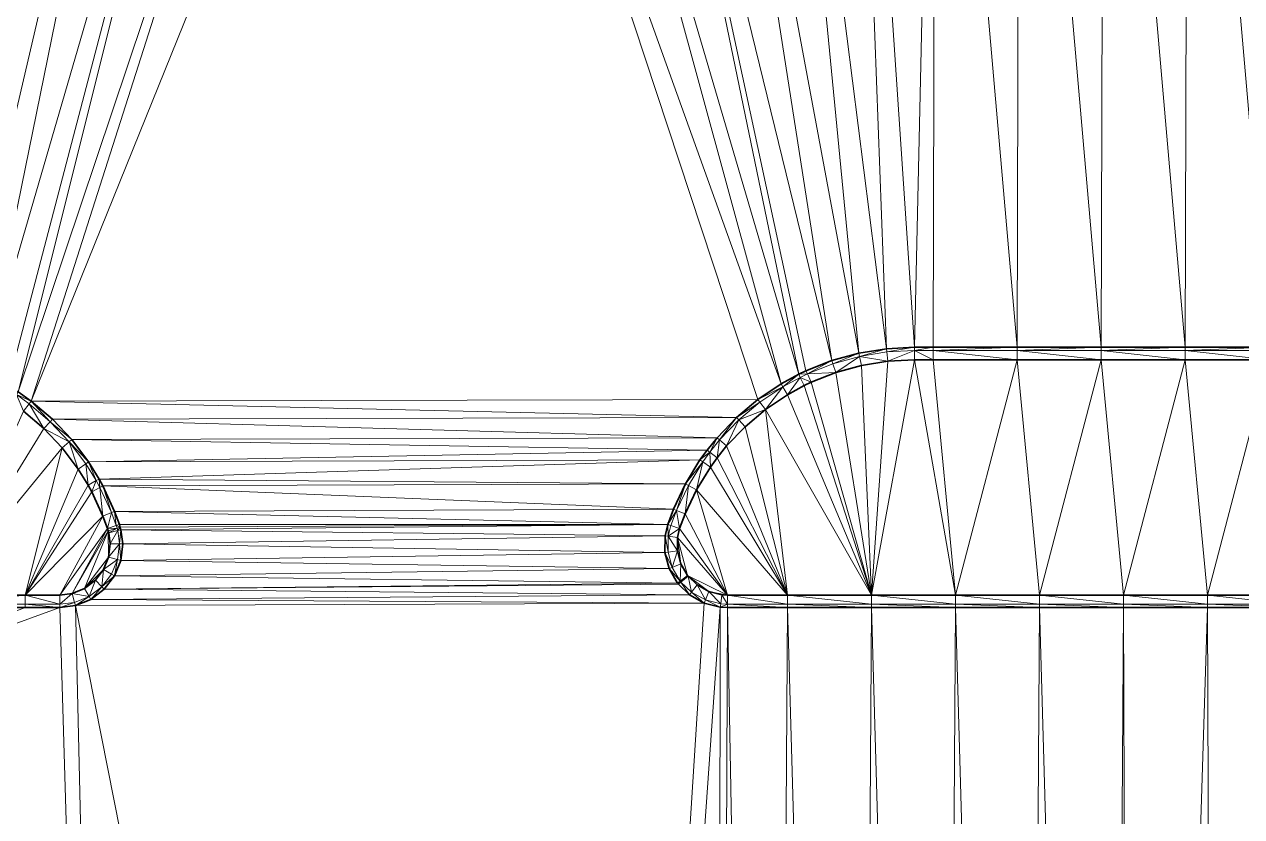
# Model space of a CAD drawing. Header units: metres. Extents: x 246428 to 246884, y 7418966 to 7419490.
# Drawn here: x 246688.74 to 246703.22, y 7419414.17 to 7419423.6 of the extents above; entities that cross this region are included whole.
import ezdxf

# ---------------------------------------------------------------- set-up
doc = ezdxf.new("R2010")
doc.units = ezdxf.units.M
doc.linetypes.add('blank name', pattern=[0])
doc.layers.add('_12D_UNMAPPED', color=7, linetype='Continuous')
for name, color, linetype, lineweight, true_color in [('KERB_BACK', 7, 'Continuous', 35, 0x5fd2ff), ('KERB_LINE', 7, 'Continuous', 18, 0xb9b9b9), ('KERB_LIP', 7, 'Continuous', 35, 0x5fd2ff), ('KERB_TOP', 7, 'Continuous', 18, 0xb9b9b9)]:
    doc.layers.add(name, color=color, linetype=linetype, lineweight=lineweight, true_color=true_color)

msp = doc.modelspace()

# ---------------------------------------------------------------- linework, layer by layer
at = {"layer": '_12D_UNMAPPED', "color": 3, "linetype": 'blank name', "lineweight": 0}
for points in [[(246687.941, 7419419.586, 34.405), (246687.62, 7419419.677, 34.398), (246689.581, 7419430.905, 34.321)], [(246689.581, 7419430.905, 34.321), (246687.62, 7419419.677, 34.398), (246688.581, 7419430.905, 34.303)], [(246688.249, 7419419.46, 34.411), (246687.941, 7419419.586, 34.405), (246690.581, 7419430.905, 34.339)], [(246690.581, 7419430.905, 34.339), (246687.941, 7419419.586, 34.405), (246689.581, 7419430.905, 34.321)], [(246691.581, 7419430.905, 34.358), (246688.249, 7419419.46, 34.411), (246690.581, 7419430.905, 34.339)], [(246688.543, 7419419.303, 34.418), (246688.249, 7419419.46, 34.411), (246691.581, 7419430.905, 34.358)], [(246688.663, 7419419.225, 34.421), (246688.543, 7419419.303, 34.418), (246691.581, 7419430.905, 34.358)], [(246688.817, 7419419.114, 34.425), (246688.663, 7419419.225, 34.421), (246692.581, 7419430.905, 34.376)], [(246692.581, 7419430.905, 34.376), (246688.663, 7419419.225, 34.421), (246691.581, 7419430.905, 34.358)], [(246693.581, 7419430.905, 34.394), (246688.817, 7419419.114, 34.425), (246692.581, 7419430.905, 34.376)], [(246697.465, 7419419.132, 34.584), (246688.817, 7419419.114, 34.425), (246693.581, 7419430.905, 34.394)], [(246697.742, 7419419.318, 34.587), (246697.465, 7419419.132, 34.584), (246693.581, 7419430.905, 34.394)], [(246694.581, 7419430.905, 34.412), (246697.742, 7419419.318, 34.587), (246693.581, 7419430.905, 34.394)], [(246697.951, 7419419.432, 34.589), (246697.742, 7419419.318, 34.587), (246694.581, 7419430.905, 34.412)], [(246695.581, 7419430.905, 34.431), (246697.951, 7419419.432, 34.589), (246694.581, 7419430.905, 34.412)], [(246696.581, 7419430.905, 34.449), (246698.347, 7419419.595, 34.595), (246695.581, 7419430.905, 34.431)], [(246698.037, 7419419.473, 34.59), (246697.951, 7419419.432, 34.589), (246695.581, 7419430.905, 34.431)], [(246698.347, 7419419.595, 34.595), (246698.037, 7419419.473, 34.59), (246695.581, 7419430.905, 34.431)], [(246698.668, 7419419.684, 34.6), (246698.347, 7419419.595, 34.595), (246696.581, 7419430.905, 34.449)], [(246697.581, 7419430.905, 34.467), (246698.668, 7419419.684, 34.6), (246696.581, 7419430.905, 34.449)], [(246697.581, 7419430.905, 34.467), (246698.997, 7419419.737, 34.605), (246698.668, 7419419.684, 34.6)], [(246698.997, 7419419.737, 34.605), (246697.581, 7419430.905, 34.467), (246698.581, 7419430.905, 34.485)], [(246699.581, 7419430.905, 34.504), (246699.329, 7419419.755, 34.611), (246698.581, 7419430.905, 34.485)], [(246699.329, 7419419.755, 34.611), (246698.997, 7419419.737, 34.605), (246698.581, 7419430.905, 34.485)], [(246699.33, 7419419.755, 34.611), (246699.329, 7419419.755, 34.611), (246699.581, 7419430.905, 34.504)], [(246699.552, 7419419.755, 34.615), (246699.33, 7419419.755, 34.611), (246699.581, 7419430.905, 34.504)], [(246700.552, 7419419.755, 34.633), (246699.552, 7419419.755, 34.615), (246699.581, 7419430.905, 34.504)], [(246700.581, 7419430.905, 34.522), (246700.552, 7419419.755, 34.633), (246699.581, 7419430.905, 34.504)], [(246701.552, 7419419.755, 34.651), (246700.552, 7419419.755, 34.633), (246700.581, 7419430.905, 34.522)], [(246701.581, 7419430.905, 34.54), (246701.552, 7419419.755, 34.651), (246700.581, 7419430.905, 34.522)], [(246702.552, 7419419.755, 34.669), (246701.552, 7419419.755, 34.651), (246701.581, 7419430.905, 34.54)], [(246702.581, 7419430.905, 34.558), (246702.552, 7419419.755, 34.669), (246701.581, 7419430.905, 34.54)], [(246703.552, 7419419.755, 34.688), (246702.552, 7419419.755, 34.669), (246702.581, 7419430.905, 34.558)], [(246703.581, 7419430.905, 34.577), (246703.552, 7419419.755, 34.688), (246702.581, 7419430.905, 34.558)], [(246698.359, 7419419.557, 34.745), (246698.347, 7419419.595, 34.595), (246698.668, 7419419.684, 34.6)], [(246698.359, 7419419.557, 34.745), (246698.668, 7419419.684, 34.6), (246698.676, 7419419.645, 34.75)], [(246698.394, 7419419.453, 34.745), (246698.359, 7419419.557, 34.745), (246698.676, 7419419.645, 34.75)], [(246698.394, 7419419.453, 34.745), (246698.676, 7419419.645, 34.75), (246698.7, 7419419.537, 34.75)], [(246698.668, 7419419.684, 34.6), (246698.997, 7419419.737, 34.605), (246698.676, 7419419.645, 34.75)], [(246698.997, 7419419.737, 34.605), (246699.001, 7419419.698, 34.755), (246698.676, 7419419.645, 34.75)], [(246698.676, 7419419.645, 34.75), (246699.001, 7419419.698, 34.755), (246699.013, 7419419.588, 34.755)], [(246698.676, 7419419.645, 34.75), (246699.013, 7419419.588, 34.755), (246698.7, 7419419.537, 34.75)], [(246698.997, 7419419.737, 34.605), (246699.329, 7419419.755, 34.611), (246699.001, 7419419.698, 34.755)], [(246699.329, 7419419.755, 34.611), (246699.329, 7419419.715, 34.761), (246699.001, 7419419.698, 34.755)], [(246699.001, 7419419.698, 34.755), (246699.329, 7419419.715, 34.761), (246699.013, 7419419.588, 34.755)], [(246699.329, 7419419.715, 34.761), (246699.329, 7419419.605, 34.761), (246699.013, 7419419.588, 34.755)], [(246699.329, 7419419.715, 34.761), (246699.329, 7419419.755, 34.611), (246699.33, 7419419.715, 34.761)], [(246699.329, 7419419.755, 34.611), (246699.33, 7419419.755, 34.611), (246699.33, 7419419.715, 34.761)], [(246699.329, 7419419.715, 34.761), (246699.33, 7419419.715, 34.761), (246699.329, 7419419.605, 34.761)], [(246699.329, 7419419.605, 34.761), (246699.33, 7419419.715, 34.761), (246699.33, 7419419.605, 34.761)], [(246699.552, 7419419.755, 34.615), (246699.552, 7419419.715, 34.765), (246699.33, 7419419.715, 34.761)], [(246699.33, 7419419.755, 34.611), (246699.552, 7419419.755, 34.615), (246699.33, 7419419.715, 34.761)], [(246699.33, 7419419.715, 34.761), (246699.552, 7419419.715, 34.765), (246699.552, 7419419.605, 34.765)], [(246699.33, 7419419.715, 34.761), (246699.552, 7419419.605, 34.765), (246699.33, 7419419.605, 34.761)], [(246700.552, 7419419.755, 34.633), (246700.552, 7419419.715, 34.783), (246699.552, 7419419.715, 34.765)], [(246699.552, 7419419.755, 34.615), (246700.552, 7419419.755, 34.633), (246699.552, 7419419.715, 34.765)], [(246699.552, 7419419.715, 34.765), (246700.552, 7419419.605, 34.783), (246699.552, 7419419.605, 34.765)], [(246699.552, 7419419.715, 34.765), (246700.552, 7419419.715, 34.783), (246700.552, 7419419.605, 34.783)], [(246701.552, 7419419.755, 34.651), (246701.552, 7419419.715, 34.801), (246700.552, 7419419.715, 34.783)], [(246700.552, 7419419.755, 34.633), (246701.552, 7419419.755, 34.651), (246700.552, 7419419.715, 34.783)], [(246700.552, 7419419.715, 34.783), (246701.552, 7419419.605, 34.801), (246700.552, 7419419.605, 34.783)], [(246700.552, 7419419.715, 34.783), (246701.552, 7419419.715, 34.801), (246701.552, 7419419.605, 34.801)], [(246702.552, 7419419.755, 34.669), (246702.552, 7419419.715, 34.819), (246701.552, 7419419.715, 34.801)], [(246701.552, 7419419.755, 34.651), (246702.552, 7419419.755, 34.669), (246701.552, 7419419.715, 34.801)], [(246701.552, 7419419.715, 34.801), (246702.552, 7419419.605, 34.819), (246701.552, 7419419.605, 34.801)], [(246701.552, 7419419.715, 34.801), (246702.552, 7419419.715, 34.819), (246702.552, 7419419.605, 34.819)], [(246703.552, 7419419.755, 34.688), (246703.552, 7419419.715, 34.838), (246702.552, 7419419.715, 34.819)], [(246702.552, 7419419.755, 34.669), (246703.552, 7419419.755, 34.688), (246702.552, 7419419.715, 34.819)], [(246702.552, 7419419.715, 34.819), (246703.552, 7419419.605, 34.838), (246702.552, 7419419.605, 34.819)], [(246702.552, 7419419.715, 34.819), (246703.552, 7419419.715, 34.838), (246703.552, 7419419.605, 34.838)], [(246698.037, 7419419.473, 34.59), (246698.347, 7419419.595, 34.595), (246698.054, 7419419.437, 34.74)], [(246698.347, 7419419.595, 34.595), (246698.359, 7419419.557, 34.745), (246698.054, 7419419.437, 34.74)], [(246698.054, 7419419.437, 34.74), (246698.359, 7419419.557, 34.745), (246698.394, 7419419.453, 34.745)], [(246698.394, 7419419.453, 34.745), (246698.7, 7419419.537, 34.75), (246698.818, 7419416.805, 34.782)], [(246698.7, 7419419.537, 34.75), (246699.013, 7419419.588, 34.755), (246698.818, 7419416.805, 34.782)], [(246699.013, 7419419.588, 34.755), (246699.329, 7419419.605, 34.761), (246698.818, 7419416.805, 34.782)], [(246698.818, 7419416.805, 34.782), (246699.329, 7419419.605, 34.761), (246699.818, 7419416.805, 34.8)], [(246699.818, 7419416.805, 34.8), (246699.329, 7419419.605, 34.761), (246699.33, 7419419.605, 34.761)], [(246699.552, 7419419.605, 34.765), (246699.818, 7419416.805, 34.8), (246699.33, 7419419.605, 34.761)], [(246700.552, 7419419.605, 34.783), (246699.818, 7419416.805, 34.8), (246699.552, 7419419.605, 34.765)], [(246700.818, 7419416.805, 34.819), (246699.818, 7419416.805, 34.8), (246700.552, 7419419.605, 34.783)], [(246701.552, 7419419.605, 34.801), (246700.818, 7419416.805, 34.819), (246700.552, 7419419.605, 34.783)], [(246701.818, 7419416.805, 34.837), (246700.818, 7419416.805, 34.819), (246701.552, 7419419.605, 34.801)], [(246702.552, 7419419.605, 34.819), (246701.818, 7419416.805, 34.837), (246701.552, 7419419.605, 34.801)], [(246702.818, 7419416.805, 34.855), (246701.818, 7419416.805, 34.837), (246702.552, 7419419.605, 34.819)], [(246703.552, 7419419.605, 34.838), (246702.818, 7419416.805, 34.855), (246702.552, 7419419.605, 34.819)], [(246703.818, 7419416.805, 34.873), (246702.818, 7419416.805, 34.855), (246703.552, 7419419.605, 34.838)], [(246697.742, 7419419.318, 34.587), (246697.951, 7419419.432, 34.589), (246697.762, 7419419.284, 34.737)], [(246697.951, 7419419.432, 34.589), (246697.969, 7419419.396, 34.739), (246697.762, 7419419.284, 34.737)], [(246697.762, 7419419.284, 34.737), (246697.969, 7419419.396, 34.739), (246697.819, 7419419.189, 34.737)], [(246697.969, 7419419.396, 34.739), (246698.018, 7419419.298, 34.739), (246697.819, 7419419.189, 34.737)], [(246697.951, 7419419.432, 34.589), (246698.037, 7419419.473, 34.59), (246698.054, 7419419.437, 34.74)], [(246697.951, 7419419.432, 34.589), (246698.054, 7419419.437, 34.74), (246697.969, 7419419.396, 34.739)], [(246697.969, 7419419.396, 34.739), (246698.054, 7419419.437, 34.74), (246698.099, 7419419.337, 34.74)], [(246697.969, 7419419.396, 34.739), (246698.099, 7419419.337, 34.74), (246698.018, 7419419.298, 34.739)], [(246698.054, 7419419.437, 34.74), (246698.394, 7419419.453, 34.745), (246698.099, 7419419.337, 34.74)], [(246698.099, 7419419.337, 34.74), (246698.394, 7419419.453, 34.745), (246698.818, 7419416.805, 34.782)], [(246688.663, 7419419.225, 34.421), (246688.817, 7419419.114, 34.425), (246688.64, 7419419.192, 34.571)], [(246697.465, 7419419.132, 34.584), (246697.742, 7419419.318, 34.587), (246697.762, 7419419.284, 34.737)], [(246697.465, 7419419.132, 34.584), (246697.762, 7419419.284, 34.737), (246697.489, 7419419.1, 34.734)], [(246697.489, 7419419.1, 34.734), (246697.762, 7419419.284, 34.737), (246697.556, 7419419.012, 34.734)], [(246697.762, 7419419.284, 34.737), (246697.819, 7419419.189, 34.737), (246697.556, 7419419.012, 34.734)], [(246697.819, 7419419.189, 34.737), (246698.018, 7419419.298, 34.739), (246698.818, 7419416.805, 34.782)], [(246698.018, 7419419.298, 34.739), (246698.099, 7419419.337, 34.74), (246698.818, 7419416.805, 34.782)], [(246688.817, 7419419.114, 34.425), (246688.793, 7419419.082, 34.575), (246688.64, 7419419.192, 34.571)], [(246688.64, 7419419.192, 34.571), (246688.793, 7419419.082, 34.575), (246688.726, 7419418.995, 34.575)], [(246688.793, 7419419.082, 34.575), (246688.967, 7419418.789, 34.581), (246688.726, 7419418.995, 34.575)], [(246688.817, 7419419.114, 34.425), (246689.043, 7419418.868, 34.581), (246688.793, 7419419.082, 34.575)], [(246688.793, 7419419.082, 34.575), (246689.043, 7419418.868, 34.581), (246688.967, 7419418.789, 34.581)], [(246688.817, 7419419.114, 34.425), (246697.465, 7419419.132, 34.584), (246697.21, 7419418.918, 34.582)], [(246689.07, 7419418.897, 34.431), (246688.817, 7419419.114, 34.425), (246697.21, 7419418.918, 34.582)], [(246688.817, 7419419.114, 34.425), (246689.07, 7419418.897, 34.431), (246689.043, 7419418.868, 34.581)], [(246697.21, 7419418.918, 34.582), (246697.465, 7419419.132, 34.584), (246697.489, 7419419.1, 34.734)], [(246697.21, 7419418.918, 34.582), (246697.489, 7419419.1, 34.734), (246697.238, 7419418.889, 34.732)], [(246697.238, 7419418.889, 34.732), (246697.489, 7419419.1, 34.734), (246697.556, 7419419.012, 34.734)], [(246697.556, 7419419.012, 34.734), (246697.819, 7419419.189, 34.737), (246698.818, 7419416.805, 34.782)], [(246688.967, 7419418.789, 34.581), (246687.744, 7419416.805, 34.58), (246688.726, 7419418.995, 34.575)], [(246689.07, 7419418.897, 34.431), (246697.21, 7419418.918, 34.582), (246696.98, 7419418.677, 34.579)], [(246696.98, 7419418.677, 34.579), (246697.21, 7419418.918, 34.582), (246697.01, 7419418.651, 34.729)], [(246697.21, 7419418.918, 34.582), (246697.238, 7419418.889, 34.732), (246697.01, 7419418.651, 34.729)], [(246697.238, 7419418.889, 34.732), (246697.556, 7419419.012, 34.734), (246697.313, 7419418.808, 34.732)], [(246697.313, 7419418.808, 34.732), (246697.556, 7419419.012, 34.734), (246697.818, 7419416.805, 34.764)], [(246697.818, 7419416.805, 34.764), (246697.556, 7419419.012, 34.734), (246698.818, 7419416.805, 34.782)], [(246689.184, 7419418.558, 34.588), (246687.744, 7419416.805, 34.58), (246688.967, 7419418.789, 34.581)], [(246689.043, 7419418.868, 34.581), (246689.268, 7419418.629, 34.588), (246688.967, 7419418.789, 34.581)], [(246689.268, 7419418.629, 34.588), (246689.184, 7419418.558, 34.588), (246688.967, 7419418.789, 34.581)], [(246689.07, 7419418.897, 34.431), (246689.299, 7419418.655, 34.438), (246689.043, 7419418.868, 34.581)], [(246689.299, 7419418.655, 34.438), (246689.268, 7419418.629, 34.588), (246689.043, 7419418.868, 34.581)], [(246689.299, 7419418.655, 34.438), (246689.07, 7419418.897, 34.431), (246696.98, 7419418.677, 34.579)], [(246697.01, 7419418.651, 34.729), (246697.238, 7419418.889, 34.732), (246697.093, 7419418.579, 34.729)], [(246697.238, 7419418.889, 34.732), (246697.313, 7419418.808, 34.732), (246697.093, 7419418.579, 34.729)], [(246697.093, 7419418.579, 34.729), (246697.313, 7419418.808, 34.732), (246697.818, 7419416.805, 34.764)], [(246689.268, 7419418.629, 34.588), (246689.375, 7419418.305, 34.594), (246689.184, 7419418.558, 34.588)], [(246689.299, 7419418.655, 34.438), (246689.499, 7419418.389, 34.444), (246689.268, 7419418.629, 34.588)], [(246689.499, 7419418.389, 34.444), (246689.466, 7419418.366, 34.594), (246689.268, 7419418.629, 34.588)], [(246689.268, 7419418.629, 34.588), (246689.466, 7419418.366, 34.594), (246689.375, 7419418.305, 34.594)], [(246689.299, 7419418.655, 34.438), (246696.98, 7419418.677, 34.579), (246696.86, 7419418.529, 34.578)], [(246689.499, 7419418.389, 34.444), (246689.299, 7419418.655, 34.438), (246696.86, 7419418.529, 34.578)], [(246696.86, 7419418.529, 34.578), (246696.98, 7419418.677, 34.579), (246696.892, 7419418.505, 34.728)], [(246696.98, 7419418.677, 34.579), (246697.01, 7419418.651, 34.729), (246696.892, 7419418.505, 34.728)], [(246696.892, 7419418.505, 34.728), (246697.01, 7419418.651, 34.729), (246696.979, 7419418.439, 34.728)], [(246697.01, 7419418.651, 34.729), (246697.093, 7419418.579, 34.729), (246696.979, 7419418.439, 34.728)], [(246688.744, 7419416.805, 34.598), (246687.744, 7419416.805, 34.58), (246689.184, 7419418.558, 34.588)], [(246689.375, 7419418.305, 34.594), (246688.744, 7419416.805, 34.598), (246689.184, 7419418.558, 34.588)], [(246689.499, 7419418.389, 34.444), (246696.86, 7419418.529, 34.578), (246696.776, 7419418.413, 34.578)], [(246696.776, 7419418.413, 34.578), (246696.86, 7419418.529, 34.578), (246696.892, 7419418.505, 34.728)], [(246696.776, 7419418.413, 34.578), (246696.892, 7419418.505, 34.728), (246696.809, 7419418.391, 34.728)], [(246696.809, 7419418.391, 34.728), (246696.892, 7419418.505, 34.728), (246696.9, 7419418.328, 34.728)], [(246696.892, 7419418.505, 34.728), (246696.979, 7419418.439, 34.728), (246696.9, 7419418.328, 34.728)], [(246696.979, 7419418.439, 34.728), (246697.093, 7419418.579, 34.729), (246697.818, 7419416.805, 34.764)], [(246689.466, 7419418.366, 34.594), (246689.495, 7419418.112, 34.599), (246689.375, 7419418.305, 34.594)], [(246689.499, 7419418.389, 34.444), (246689.59, 7419418.167, 34.599), (246689.466, 7419418.366, 34.594)], [(246689.466, 7419418.366, 34.594), (246689.59, 7419418.167, 34.599), (246689.495, 7419418.112, 34.599)], [(246689.625, 7419418.186, 34.449), (246689.499, 7419418.389, 34.444), (246696.776, 7419418.413, 34.578)], [(246689.499, 7419418.389, 34.444), (246689.625, 7419418.186, 34.449), (246689.59, 7419418.167, 34.599)], [(246689.625, 7419418.186, 34.449), (246696.776, 7419418.413, 34.578), (246696.602, 7419418.129, 34.578)], [(246696.602, 7419418.129, 34.578), (246696.776, 7419418.413, 34.578), (246696.809, 7419418.391, 34.728)], [(246696.602, 7419418.129, 34.578), (246696.809, 7419418.391, 34.728), (246696.638, 7419418.11, 34.728)], [(246696.638, 7419418.11, 34.728), (246696.809, 7419418.391, 34.728), (246696.734, 7419418.058, 34.728)], [(246696.809, 7419418.391, 34.728), (246696.9, 7419418.328, 34.728), (246696.734, 7419418.058, 34.728)], [(246696.734, 7419418.058, 34.728), (246696.9, 7419418.328, 34.728), (246697.818, 7419416.805, 34.764)], [(246696.9, 7419418.328, 34.728), (246696.979, 7419418.439, 34.728), (246697.818, 7419416.805, 34.764)], [(246689.495, 7419418.112, 34.599), (246688.744, 7419416.805, 34.598), (246689.375, 7419418.305, 34.594)], [(246689.625, 7419418.186, 34.449), (246689.635, 7419418.084, 34.601), (246689.59, 7419418.167, 34.599)], [(246689.625, 7419418.186, 34.449), (246689.671, 7419418.103, 34.451), (246689.635, 7419418.084, 34.601)], [(246689.671, 7419418.103, 34.451), (246689.625, 7419418.186, 34.449), (246696.602, 7419418.129, 34.578)], [(246689.538, 7419418.033, 34.601), (246688.744, 7419416.805, 34.598), (246689.495, 7419418.112, 34.599)], [(246689.59, 7419418.167, 34.599), (246689.538, 7419418.033, 34.601), (246689.495, 7419418.112, 34.599)], [(246689.59, 7419418.167, 34.599), (246689.635, 7419418.084, 34.601), (246689.538, 7419418.033, 34.601)], [(246689.635, 7419418.084, 34.601), (246689.671, 7419417.745, 34.606), (246689.538, 7419418.033, 34.601)], [(246689.671, 7419418.103, 34.451), (246689.773, 7419417.786, 34.606), (246689.635, 7419418.084, 34.601)], [(246689.635, 7419418.084, 34.601), (246689.773, 7419417.786, 34.606), (246689.671, 7419417.745, 34.606)], [(246689.671, 7419418.103, 34.451), (246696.602, 7419418.129, 34.578), (246696.46, 7419417.828, 34.578)], [(246689.81, 7419417.8, 34.456), (246689.671, 7419418.103, 34.451), (246696.46, 7419417.828, 34.578)], [(246689.671, 7419418.103, 34.451), (246689.81, 7419417.8, 34.456), (246689.773, 7419417.786, 34.606)], [(246696.46, 7419417.828, 34.578), (246696.602, 7419418.129, 34.578), (246696.497, 7419417.813, 34.728)], [(246696.602, 7419418.129, 34.578), (246696.638, 7419418.11, 34.728), (246696.497, 7419417.813, 34.728)], [(246696.497, 7419417.813, 34.728), (246696.638, 7419418.11, 34.728), (246696.599, 7419417.771, 34.728)], [(246696.638, 7419418.11, 34.728), (246696.734, 7419418.058, 34.728), (246696.599, 7419417.771, 34.728)], [(246696.599, 7419417.771, 34.728), (246696.734, 7419418.058, 34.728), (246697.102, 7419416.805, 34.751)], [(246697.102, 7419416.805, 34.751), (246696.734, 7419418.058, 34.728), (246697.818, 7419416.805, 34.764)], [(246689.671, 7419417.745, 34.606), (246688.744, 7419416.805, 34.598), (246689.538, 7419418.033, 34.601)], [(246689.773, 7419417.786, 34.606), (246689.725, 7419417.597, 34.609), (246689.671, 7419417.745, 34.606)], [(246689.773, 7419417.786, 34.606), (246689.829, 7419417.632, 34.609), (246689.725, 7419417.597, 34.609)], [(246689.81, 7419417.8, 34.456), (246689.829, 7419417.632, 34.609), (246689.773, 7419417.786, 34.606)], [(246689.81, 7419417.8, 34.456), (246696.46, 7419417.828, 34.578), (246696.392, 7419417.645, 34.578)], [(246689.81, 7419417.8, 34.456), (246689.867, 7419417.645, 34.459), (246689.829, 7419417.632, 34.609)], [(246689.867, 7419417.645, 34.459), (246689.81, 7419417.8, 34.456), (246696.392, 7419417.645, 34.578)], [(246696.392, 7419417.645, 34.578), (246696.46, 7419417.828, 34.578), (246696.497, 7419417.813, 34.728)], [(246696.392, 7419417.645, 34.578), (246696.497, 7419417.813, 34.728), (246696.43, 7419417.632, 34.728)], [(246696.43, 7419417.632, 34.728), (246696.497, 7419417.813, 34.728), (246696.534, 7419417.597, 34.728)], [(246696.497, 7419417.813, 34.728), (246696.599, 7419417.771, 34.728), (246696.534, 7419417.597, 34.728)], [(246696.534, 7419417.597, 34.728), (246696.599, 7419417.771, 34.728), (246697.102, 7419416.805, 34.751)], [(246689.157, 7419416.805, 34.606), (246688.744, 7419416.805, 34.598), (246689.671, 7419417.745, 34.606)], [(246689.725, 7419417.597, 34.609), (246689.157, 7419416.805, 34.606), (246689.671, 7419417.745, 34.606)], [(246689.829, 7419417.632, 34.609), (246689.839, 7419417.601, 34.609), (246689.725, 7419417.597, 34.609)], [(246689.867, 7419417.645, 34.459), (246689.877, 7419417.612, 34.459), (246689.829, 7419417.632, 34.609)], [(246689.877, 7419417.612, 34.459), (246689.839, 7419417.601, 34.609), (246689.829, 7419417.632, 34.609)], [(246689.877, 7419417.612, 34.459), (246689.847, 7419417.573, 34.61), (246689.839, 7419417.601, 34.609)], [(246689.877, 7419417.612, 34.459), (246689.885, 7419417.582, 34.46), (246689.847, 7419417.573, 34.61)], [(246689.877, 7419417.612, 34.459), (246689.867, 7419417.645, 34.459), (246696.392, 7419417.645, 34.578)], [(246689.885, 7419417.582, 34.46), (246689.877, 7419417.612, 34.459), (246696.392, 7419417.645, 34.578)], [(246689.885, 7419417.582, 34.46), (246696.392, 7419417.645, 34.578), (246696.36, 7419417.511, 34.58)], [(246696.36, 7419417.511, 34.58), (246696.392, 7419417.645, 34.578), (246696.399, 7419417.505, 34.73)], [(246696.392, 7419417.645, 34.578), (246696.43, 7419417.632, 34.728), (246696.399, 7419417.505, 34.73)], [(246696.399, 7419417.505, 34.73), (246696.43, 7419417.632, 34.728), (246696.534, 7419417.597, 34.728)], [(246689.305, 7419416.824, 34.608), (246689.157, 7419416.805, 34.606), (246689.725, 7419417.597, 34.609)], [(246689.733, 7419417.571, 34.609), (246689.305, 7419416.824, 34.608), (246689.725, 7419417.597, 34.609)], [(246689.453, 7419416.884, 34.611), (246689.305, 7419416.824, 34.608), (246689.733, 7419417.571, 34.609)], [(246689.737, 7419417.255, 34.612), (246689.453, 7419416.884, 34.611), (246689.733, 7419417.571, 34.609)], [(246689.839, 7419417.601, 34.609), (246689.733, 7419417.571, 34.609), (246689.725, 7419417.597, 34.609)], [(246689.839, 7419417.601, 34.609), (246689.74, 7419417.547, 34.61), (246689.733, 7419417.571, 34.609)], [(246689.74, 7419417.547, 34.61), (246689.757, 7419417.413, 34.611), (246689.733, 7419417.571, 34.609)], [(246689.757, 7419417.413, 34.611), (246689.737, 7419417.255, 34.612), (246689.733, 7419417.571, 34.609)], [(246689.839, 7419417.601, 34.609), (246689.847, 7419417.573, 34.61), (246689.74, 7419417.547, 34.61)], [(246689.847, 7419417.573, 34.61), (246689.757, 7419417.413, 34.611), (246689.74, 7419417.547, 34.61)], [(246689.847, 7419417.573, 34.61), (246689.867, 7419417.414, 34.611), (246689.757, 7419417.413, 34.611)], [(246689.885, 7419417.582, 34.46), (246689.867, 7419417.414, 34.611), (246689.847, 7419417.573, 34.61)], [(246689.885, 7419417.582, 34.46), (246689.907, 7419417.415, 34.461), (246689.867, 7419417.414, 34.611)], [(246689.907, 7419417.415, 34.461), (246689.885, 7419417.582, 34.46), (246696.36, 7419417.511, 34.58)], [(246689.907, 7419417.415, 34.461), (246696.36, 7419417.511, 34.58), (246696.358, 7419417.312, 34.582)], [(246696.358, 7419417.312, 34.582), (246696.36, 7419417.511, 34.58), (246696.398, 7419417.317, 34.732)], [(246696.36, 7419417.511, 34.58), (246696.399, 7419417.505, 34.73), (246696.398, 7419417.317, 34.732)], [(246696.398, 7419417.317, 34.732), (246696.399, 7419417.505, 34.73), (246696.507, 7419417.33, 34.732)], [(246696.399, 7419417.505, 34.73), (246696.534, 7419417.597, 34.728), (246696.508, 7419417.49, 34.73)], [(246696.399, 7419417.505, 34.73), (246696.508, 7419417.49, 34.73), (246696.507, 7419417.33, 34.732)], [(246696.507, 7419417.33, 34.732), (246696.508, 7419417.49, 34.73), (246696.548, 7419417.176, 34.735)], [(246696.508, 7419417.49, 34.73), (246696.534, 7419417.597, 34.728), (246697.102, 7419416.805, 34.751)], [(246696.548, 7419417.176, 34.735), (246696.508, 7419417.49, 34.73), (246696.628, 7419417.038, 34.737)], [(246696.628, 7419417.038, 34.737), (246696.508, 7419417.49, 34.73), (246697.102, 7419416.805, 34.751)], [(246689.867, 7419417.414, 34.611), (246689.737, 7419417.255, 34.612), (246689.757, 7419417.413, 34.611)], [(246689.867, 7419417.414, 34.611), (246689.844, 7419417.227, 34.612), (246689.737, 7419417.255, 34.612)], [(246689.883, 7419417.217, 34.462), (246689.844, 7419417.227, 34.612), (246689.867, 7419417.414, 34.611)], [(246689.907, 7419417.415, 34.461), (246689.883, 7419417.217, 34.462), (246689.867, 7419417.414, 34.611)], [(246689.883, 7419417.217, 34.462), (246689.907, 7419417.415, 34.461), (246696.358, 7419417.312, 34.582)], [(246696.358, 7419417.312, 34.582), (246696.398, 7419417.317, 34.732), (246696.446, 7419417.134, 34.735)], [(246696.446, 7419417.134, 34.735), (246696.398, 7419417.317, 34.732), (246696.507, 7419417.33, 34.732)], [(246696.446, 7419417.134, 34.735), (246696.507, 7419417.33, 34.732), (246696.548, 7419417.176, 34.735)], [(246689.677, 7419417.107, 34.612), (246689.453, 7419416.884, 34.611), (246689.737, 7419417.255, 34.612)], [(246689.844, 7419417.227, 34.612), (246689.677, 7419417.107, 34.612), (246689.737, 7419417.255, 34.612)], [(246689.844, 7419417.227, 34.612), (246689.773, 7419417.052, 34.612), (246689.677, 7419417.107, 34.612)], [(246689.807, 7419417.032, 34.462), (246689.773, 7419417.052, 34.612), (246689.844, 7419417.227, 34.612)], [(246689.883, 7419417.217, 34.462), (246689.807, 7419417.032, 34.462), (246689.844, 7419417.227, 34.612)], [(246689.807, 7419417.032, 34.462), (246689.883, 7419417.217, 34.462), (246696.409, 7419417.119, 34.585)], [(246689.883, 7419417.217, 34.462), (246696.358, 7419417.312, 34.582), (246696.409, 7419417.119, 34.585)], [(246696.409, 7419417.119, 34.585), (246696.358, 7419417.312, 34.582), (246696.446, 7419417.134, 34.735)], [(246696.541, 7419416.971, 34.737), (246696.446, 7419417.134, 34.735), (246696.548, 7419417.176, 34.735)], [(246696.541, 7419416.971, 34.737), (246696.548, 7419417.176, 34.735), (246696.628, 7419417.038, 34.737)], [(246689.58, 7419416.98, 34.613), (246689.453, 7419416.884, 34.611), (246689.677, 7419417.107, 34.612)], [(246689.658, 7419416.902, 34.613), (246689.58, 7419416.98, 34.613), (246689.677, 7419417.107, 34.612)], [(246689.773, 7419417.052, 34.612), (246689.658, 7419416.902, 34.613), (246689.677, 7419417.107, 34.612)], [(246689.807, 7419417.032, 34.462), (246689.658, 7419416.902, 34.613), (246689.773, 7419417.052, 34.612)], [(246689.807, 7419417.032, 34.462), (246689.686, 7419416.874, 34.463), (246689.658, 7419416.902, 34.613)], [(246689.686, 7419416.874, 34.463), (246689.807, 7419417.032, 34.462), (246696.509, 7419416.946, 34.587)], [(246689.807, 7419417.032, 34.462), (246696.409, 7419417.119, 34.585), (246696.509, 7419416.946, 34.587)], [(246696.409, 7419417.119, 34.585), (246696.446, 7419417.134, 34.735), (246696.541, 7419416.971, 34.737)], [(246696.509, 7419416.946, 34.587), (246696.409, 7419417.119, 34.585), (246696.541, 7419416.971, 34.737)], [(246696.541, 7419416.971, 34.737), (246696.628, 7419417.038, 34.737), (246696.635, 7419417.028, 34.737)], [(246696.55, 7419416.959, 34.737), (246696.541, 7419416.971, 34.737), (246696.635, 7419417.028, 34.737)], [(246696.675, 7419416.838, 34.741), (246696.55, 7419416.959, 34.737), (246696.635, 7419417.028, 34.737)], [(246696.88, 7419416.848, 34.745), (246696.628, 7419417.038, 34.737), (246697.102, 7419416.805, 34.751)], [(246696.741, 7419416.926, 34.741), (246696.628, 7419417.038, 34.737), (246696.88, 7419416.848, 34.745)], [(246696.635, 7419417.028, 34.737), (246696.628, 7419417.038, 34.737), (246696.741, 7419416.926, 34.741)], [(246696.675, 7419416.838, 34.741), (246696.635, 7419417.028, 34.737), (246696.741, 7419416.926, 34.741)], [(246689.507, 7419416.788, 34.611), (246689.305, 7419416.824, 34.608), (246689.453, 7419416.884, 34.611)], [(246689.507, 7419416.788, 34.611), (246689.453, 7419416.884, 34.611), (246689.58, 7419416.98, 34.613)], [(246689.658, 7419416.902, 34.613), (246689.507, 7419416.788, 34.611), (246689.58, 7419416.98, 34.613)], [(246689.527, 7419416.753, 34.461), (246689.507, 7419416.788, 34.611), (246689.658, 7419416.902, 34.613)], [(246689.686, 7419416.874, 34.463), (246689.527, 7419416.753, 34.461), (246689.658, 7419416.902, 34.613)], [(246689.686, 7419416.874, 34.463), (246696.509, 7419416.946, 34.587), (246696.519, 7419416.934, 34.587)], [(246689.686, 7419416.874, 34.463), (246696.519, 7419416.934, 34.587), (246696.651, 7419416.806, 34.591)], [(246696.509, 7419416.946, 34.587), (246696.541, 7419416.971, 34.737), (246696.55, 7419416.959, 34.737)], [(246696.519, 7419416.934, 34.587), (246696.509, 7419416.946, 34.587), (246696.55, 7419416.959, 34.737)], [(246696.651, 7419416.806, 34.591), (246696.519, 7419416.934, 34.587), (246696.55, 7419416.959, 34.737)], [(246696.651, 7419416.806, 34.591), (246696.55, 7419416.959, 34.737), (246696.675, 7419416.838, 34.741)], [(246696.84, 7419416.746, 34.745), (246696.675, 7419416.838, 34.741), (246696.741, 7419416.926, 34.741)], [(246696.84, 7419416.746, 34.745), (246696.741, 7419416.926, 34.741), (246696.88, 7419416.848, 34.745)], [(246687.744, 7419416.695, 34.58), (246687.744, 7419416.805, 34.58), (246688.744, 7419416.805, 34.598)], [(246688.744, 7419416.695, 34.598), (246687.744, 7419416.695, 34.58), (246688.744, 7419416.805, 34.598)], [(246689.157, 7419416.695, 34.606), (246688.744, 7419416.805, 34.598), (246689.157, 7419416.805, 34.606)], [(246689.157, 7419416.695, 34.606), (246688.744, 7419416.695, 34.598), (246688.744, 7419416.805, 34.598)], [(246689.332, 7419416.717, 34.608), (246689.157, 7419416.695, 34.606), (246689.305, 7419416.824, 34.608)], [(246689.157, 7419416.695, 34.606), (246689.157, 7419416.805, 34.606), (246689.305, 7419416.824, 34.608)], [(246689.507, 7419416.788, 34.611), (246689.332, 7419416.717, 34.608), (246689.305, 7419416.824, 34.608)], [(246689.342, 7419416.679, 34.458), (246689.332, 7419416.717, 34.608), (246689.507, 7419416.788, 34.611)], [(246689.527, 7419416.753, 34.461), (246689.342, 7419416.679, 34.458), (246689.507, 7419416.788, 34.611)], [(246689.342, 7419416.679, 34.458), (246689.527, 7419416.753, 34.461), (246696.825, 7419416.708, 34.595)], [(246689.527, 7419416.753, 34.461), (246689.686, 7419416.874, 34.463), (246696.651, 7419416.806, 34.591)], [(246689.527, 7419416.753, 34.461), (246696.651, 7419416.806, 34.591), (246696.825, 7419416.708, 34.595)], [(246696.825, 7419416.708, 34.595), (246696.651, 7419416.806, 34.591), (246696.675, 7419416.838, 34.741)], [(246696.825, 7419416.708, 34.595), (246696.675, 7419416.838, 34.741), (246696.84, 7419416.746, 34.745)], [(246697.018, 7419416.66, 34.599), (246696.825, 7419416.708, 34.595), (246696.84, 7419416.746, 34.745)], [(246697.023, 7419416.7, 34.749), (246696.84, 7419416.746, 34.745), (246696.88, 7419416.848, 34.745)], [(246697.018, 7419416.66, 34.599), (246696.84, 7419416.746, 34.745), (246697.023, 7419416.7, 34.749)], [(246697.023, 7419416.7, 34.749), (246696.88, 7419416.848, 34.745), (246697.035, 7419416.809, 34.749)], [(246697.035, 7419416.809, 34.749), (246696.88, 7419416.848, 34.745), (246697.102, 7419416.805, 34.751)], [(246697.102, 7419416.695, 34.751), (246697.023, 7419416.7, 34.749), (246697.035, 7419416.809, 34.749)], [(246697.102, 7419416.695, 34.751), (246697.035, 7419416.809, 34.749), (246697.102, 7419416.805, 34.751)], [(246697.818, 7419416.695, 34.764), (246697.102, 7419416.805, 34.751), (246697.818, 7419416.805, 34.764)], [(246697.818, 7419416.695, 34.764), (246697.102, 7419416.695, 34.751), (246697.102, 7419416.805, 34.751)], [(246698.818, 7419416.695, 34.782), (246697.818, 7419416.805, 34.764), (246698.818, 7419416.805, 34.782)], [(246697.818, 7419416.695, 34.764), (246697.818, 7419416.805, 34.764), (246698.818, 7419416.695, 34.782)], [(246699.818, 7419416.695, 34.8), (246698.818, 7419416.695, 34.782), (246698.818, 7419416.805, 34.782)], [(246699.818, 7419416.695, 34.8), (246698.818, 7419416.805, 34.782), (246699.818, 7419416.805, 34.8)], [(246700.818, 7419416.695, 34.819), (246699.818, 7419416.805, 34.8), (246700.818, 7419416.805, 34.819)], [(246700.818, 7419416.695, 34.819), (246699.818, 7419416.695, 34.8), (246699.818, 7419416.805, 34.8)], [(246701.818, 7419416.695, 34.837), (246700.818, 7419416.805, 34.819), (246701.818, 7419416.805, 34.837)], [(246701.818, 7419416.695, 34.837), (246700.818, 7419416.695, 34.819), (246700.818, 7419416.805, 34.819)], [(246702.818, 7419416.695, 34.855), (246701.818, 7419416.805, 34.837), (246702.818, 7419416.805, 34.855)], [(246702.818, 7419416.695, 34.855), (246701.818, 7419416.695, 34.837), (246701.818, 7419416.805, 34.837)], [(246703.818, 7419416.695, 34.873), (246702.818, 7419416.805, 34.855), (246703.818, 7419416.805, 34.873)], [(246703.818, 7419416.695, 34.873), (246702.818, 7419416.695, 34.855), (246702.818, 7419416.805, 34.855)], [(246682.419, 7419414.199, 34.357), (246687.744, 7419416.655, 34.43), (246688.744, 7419416.655, 34.448)], [(246682.419, 7419414.199, 34.357), (246688.744, 7419416.655, 34.448), (246689.157, 7419416.655, 34.456)], [(246690.008, 7419388.055, 34.757), (246682.419, 7419414.199, 34.357), (246689.157, 7419416.655, 34.456)], [(246687.744, 7419416.655, 34.43), (246687.744, 7419416.695, 34.58), (246688.744, 7419416.695, 34.598)], [(246688.744, 7419416.655, 34.448), (246687.744, 7419416.655, 34.43), (246688.744, 7419416.695, 34.598)], [(246689.157, 7419416.655, 34.456), (246688.744, 7419416.655, 34.448), (246688.744, 7419416.695, 34.598)], [(246689.157, 7419416.655, 34.456), (246688.744, 7419416.695, 34.598), (246689.157, 7419416.695, 34.606)], [(246689.342, 7419416.679, 34.458), (246689.157, 7419416.655, 34.456), (246689.332, 7419416.717, 34.608)], [(246689.157, 7419416.655, 34.456), (246689.157, 7419416.695, 34.606), (246689.332, 7419416.717, 34.608)], [(246690.008, 7419388.055, 34.757), (246689.157, 7419416.655, 34.456), (246689.342, 7419416.679, 34.458)], [(246695.008, 7419388.055, 34.849), (246689.342, 7419416.679, 34.458), (246696.825, 7419416.708, 34.595)], [(246695.008, 7419388.055, 34.849), (246690.008, 7419388.055, 34.757), (246689.342, 7419416.679, 34.458)], [(246695.008, 7419388.055, 34.849), (246696.825, 7419416.708, 34.595), (246697.018, 7419416.66, 34.599)], [(246696.983, 7419388.055, 34.885), (246695.008, 7419388.055, 34.849), (246697.018, 7419416.66, 34.599)], [(246696.983, 7419388.055, 34.885), (246697.018, 7419416.66, 34.599), (246697.102, 7419416.655, 34.601)], [(246697.631, 7419388.055, 34.897), (246696.983, 7419388.055, 34.885), (246697.102, 7419416.655, 34.601)], [(246697.018, 7419416.66, 34.599), (246697.023, 7419416.7, 34.749), (246697.102, 7419416.695, 34.751)], [(246697.102, 7419416.655, 34.601), (246697.018, 7419416.66, 34.599), (246697.102, 7419416.695, 34.751)], [(246697.818, 7419416.655, 34.614), (246697.102, 7419416.655, 34.601), (246697.102, 7419416.695, 34.751)], [(246697.818, 7419416.655, 34.614), (246697.102, 7419416.695, 34.751), (246697.818, 7419416.695, 34.764)], [(246697.631, 7419388.055, 34.897), (246697.102, 7419416.655, 34.601), (246697.818, 7419416.655, 34.614)], [(246698.631, 7419388.055, 34.915), (246697.631, 7419388.055, 34.897), (246697.818, 7419416.655, 34.614)], [(246697.818, 7419416.655, 34.614), (246697.818, 7419416.695, 34.764), (246698.818, 7419416.655, 34.632)], [(246698.818, 7419416.655, 34.632), (246697.818, 7419416.695, 34.764), (246698.818, 7419416.695, 34.782)], [(246698.631, 7419388.055, 34.915), (246697.818, 7419416.655, 34.614), (246698.818, 7419416.655, 34.632)], [(246699.631, 7419388.055, 34.933), (246698.631, 7419388.055, 34.915), (246698.818, 7419416.655, 34.632)], [(246699.818, 7419416.655, 34.65), (246698.818, 7419416.695, 34.782), (246699.818, 7419416.695, 34.8)], [(246699.818, 7419416.655, 34.65), (246698.818, 7419416.655, 34.632), (246698.818, 7419416.695, 34.782)], [(246699.631, 7419388.055, 34.933), (246698.818, 7419416.655, 34.632), (246699.818, 7419416.655, 34.65)], [(246700.631, 7419388.055, 34.951), (246699.631, 7419388.055, 34.933), (246699.818, 7419416.655, 34.65)], [(246700.818, 7419416.655, 34.669), (246699.818, 7419416.655, 34.65), (246699.818, 7419416.695, 34.8)], [(246700.818, 7419416.655, 34.669), (246699.818, 7419416.695, 34.8), (246700.818, 7419416.695, 34.819)], [(246700.631, 7419388.055, 34.951), (246699.818, 7419416.655, 34.65), (246700.818, 7419416.655, 34.669)], [(246701.631, 7419388.055, 34.97), (246700.631, 7419388.055, 34.951), (246700.818, 7419416.655, 34.669)], [(246701.818, 7419416.655, 34.687), (246700.818, 7419416.695, 34.819), (246701.818, 7419416.695, 34.837)], [(246701.818, 7419416.655, 34.687), (246700.818, 7419416.655, 34.669), (246700.818, 7419416.695, 34.819)], [(246701.631, 7419388.055, 34.97), (246700.818, 7419416.655, 34.669), (246701.818, 7419416.655, 34.687)], [(246701.631, 7419388.055, 34.97), (246701.631, 7419388.055, 34.97), (246701.818, 7419416.655, 34.687)], [(246701.919, 7419388.055, 34.975), (246701.631, 7419388.055, 34.97), (246701.818, 7419416.655, 34.687)], [(246702.818, 7419416.655, 34.705), (246701.818, 7419416.695, 34.837), (246702.818, 7419416.695, 34.855)], [(246702.818, 7419416.655, 34.705), (246701.818, 7419416.655, 34.687), (246701.818, 7419416.695, 34.837)], [(246701.919, 7419388.055, 34.975), (246701.818, 7419416.655, 34.687), (246702.818, 7419416.655, 34.705)], [(246702.919, 7419388.055, 34.993), (246701.919, 7419388.055, 34.975), (246702.818, 7419416.655, 34.705)], [(246703.818, 7419416.655, 34.723), (246702.818, 7419416.695, 34.855), (246703.818, 7419416.695, 34.873)], [(246703.818, 7419416.655, 34.723), (246702.818, 7419416.655, 34.705), (246702.818, 7419416.695, 34.855)], [(246702.919, 7419388.055, 34.993), (246702.818, 7419416.655, 34.705), (246703.818, 7419416.655, 34.723)], [(246703.919, 7419388.055, 35.011), (246702.919, 7419388.055, 34.993), (246703.818, 7419416.655, 34.723)], [(246689.279, 7419388.055, 34.744), (246682.249, 7419414.097, 34.355), (246682.419, 7419414.199, 34.357)], [(246690.008, 7419388.055, 34.757), (246689.279, 7419388.055, 34.744), (246682.419, 7419414.199, 34.357)]]:
    msp.add_3dface(points, dxfattribs=at)
at = {"layer": 'KERB_BACK'}
for points in [[(246699.329, 7419419.605, 34.761), (246699.013, 7419419.588, 34.755), (246698.7, 7419419.537, 34.75), (246698.394, 7419419.453, 34.745), (246698.099, 7419419.337, 34.74), (246698.018, 7419419.298, 34.739), (246697.819, 7419419.189, 34.737), (246697.556, 7419419.012, 34.734), (246697.313, 7419418.808, 34.732), (246697.093, 7419418.579, 34.729), (246696.979, 7419418.439, 34.728), (246696.9, 7419418.328, 34.728), (246696.734, 7419418.058, 34.728), (246696.599, 7419417.771, 34.728), (246696.534, 7419417.597, 34.728), (246696.508, 7419417.49, 34.73), (246696.507, 7419417.33, 34.732), (246696.548, 7419417.176, 34.735), (246696.628, 7419417.038, 34.737), (246696.635, 7419417.028, 34.737), (246696.741, 7419416.926, 34.741), (246696.88, 7419416.848, 34.745), (246697.035, 7419416.809, 34.749), (246697.102, 7419416.805, 34.751), (246697.818, 7419416.805, 34.764), (246698.818, 7419416.805, 34.782), (246699.818, 7419416.805, 34.8), (246700.818, 7419416.805, 34.819), (246701.818, 7419416.805, 34.837), (246702.818, 7419416.805, 34.855), (246703.818, 7419416.805, 34.873)], [(246703.552, 7419419.605, 34.838), (246702.552, 7419419.605, 34.819), (246701.552, 7419419.605, 34.801), (246700.552, 7419419.605, 34.783), (246699.552, 7419419.605, 34.765), (246699.33, 7419419.605, 34.761), (246699.329, 7419419.605, 34.761)], [(246687.744, 7419416.805, 34.58), (246688.744, 7419416.805, 34.598), (246689.157, 7419416.805, 34.606), (246689.305, 7419416.824, 34.608), (246689.453, 7419416.884, 34.611), (246689.58, 7419416.98, 34.613), (246689.677, 7419417.107, 34.612), (246689.737, 7419417.255, 34.612), (246689.757, 7419417.413, 34.611), (246689.74, 7419417.547, 34.61), (246689.733, 7419417.571, 34.609), (246689.725, 7419417.597, 34.609), (246689.671, 7419417.745, 34.606), (246689.538, 7419418.033, 34.601), (246689.495, 7419418.112, 34.599), (246689.375, 7419418.305, 34.594), (246689.184, 7419418.558, 34.588), (246688.967, 7419418.789, 34.581), (246688.726, 7419418.995, 34.575)]]:
    msp.add_polyline3d(points, dxfattribs=at)
at = {"layer": 'KERB_LINE'}
for points in [[(246699.329, 7419419.755, 34.611), (246698.997, 7419419.737, 34.605), (246698.668, 7419419.684, 34.6), (246698.347, 7419419.595, 34.595), (246698.037, 7419419.473, 34.59), (246697.951, 7419419.432, 34.589), (246697.742, 7419419.318, 34.587), (246697.465, 7419419.132, 34.584), (246697.21, 7419418.918, 34.582), (246696.98, 7419418.677, 34.579), (246696.86, 7419418.529, 34.578), (246696.776, 7419418.413, 34.578), (246696.602, 7419418.129, 34.578), (246696.46, 7419417.828, 34.578), (246696.392, 7419417.645, 34.578), (246696.36, 7419417.511, 34.58), (246696.358, 7419417.312, 34.582), (246696.409, 7419417.119, 34.585), (246696.509, 7419416.946, 34.587), (246696.519, 7419416.934, 34.587), (246696.651, 7419416.806, 34.591), (246696.825, 7419416.708, 34.595), (246697.018, 7419416.66, 34.599), (246697.102, 7419416.655, 34.601), (246697.818, 7419416.655, 34.614), (246698.818, 7419416.655, 34.632), (246699.818, 7419416.655, 34.65), (246700.818, 7419416.655, 34.669), (246701.818, 7419416.655, 34.687), (246702.818, 7419416.655, 34.705), (246703.818, 7419416.655, 34.723)], [(246703.552, 7419419.755, 34.688), (246702.552, 7419419.755, 34.669), (246701.552, 7419419.755, 34.651), (246700.552, 7419419.755, 34.633), (246699.552, 7419419.755, 34.615), (246699.33, 7419419.755, 34.611), (246699.329, 7419419.755, 34.611)], [(246687.744, 7419416.655, 34.43), (246688.744, 7419416.655, 34.448), (246689.157, 7419416.655, 34.456), (246689.342, 7419416.679, 34.458), (246689.527, 7419416.753, 34.461), (246689.686, 7419416.874, 34.463), (246689.807, 7419417.032, 34.462), (246689.883, 7419417.217, 34.462), (246689.907, 7419417.415, 34.461), (246689.885, 7419417.582, 34.46), (246689.877, 7419417.612, 34.459), (246689.867, 7419417.645, 34.459), (246689.81, 7419417.8, 34.456), (246689.671, 7419418.103, 34.451), (246689.625, 7419418.186, 34.449), (246689.499, 7419418.389, 34.444), (246689.299, 7419418.655, 34.438), (246689.07, 7419418.897, 34.431), (246688.817, 7419419.114, 34.425), (246688.663, 7419419.225, 34.421)]]:
    msp.add_polyline3d(points, dxfattribs=at)
at = {"layer": 'KERB_LIP'}
for points in [[(246699.329, 7419419.755, 34.611), (246698.997, 7419419.737, 34.605), (246698.668, 7419419.684, 34.6), (246698.347, 7419419.595, 34.595), (246698.037, 7419419.473, 34.59), (246697.951, 7419419.432, 34.589), (246697.742, 7419419.318, 34.587), (246697.465, 7419419.132, 34.584), (246697.21, 7419418.918, 34.582), (246696.98, 7419418.677, 34.579), (246696.86, 7419418.529, 34.578), (246696.776, 7419418.413, 34.578), (246696.602, 7419418.129, 34.578), (246696.46, 7419417.828, 34.578), (246696.392, 7419417.645, 34.578), (246696.36, 7419417.511, 34.58), (246696.358, 7419417.312, 34.582), (246696.409, 7419417.119, 34.585), (246696.509, 7419416.946, 34.587), (246696.519, 7419416.934, 34.587), (246696.651, 7419416.806, 34.591), (246696.825, 7419416.708, 34.595), (246697.018, 7419416.66, 34.599), (246697.102, 7419416.655, 34.601), (246697.818, 7419416.655, 34.614), (246698.818, 7419416.655, 34.632), (246699.818, 7419416.655, 34.65), (246700.818, 7419416.655, 34.669), (246701.818, 7419416.655, 34.687), (246702.818, 7419416.655, 34.705), (246703.818, 7419416.655, 34.723)], [(246703.552, 7419419.755, 34.688), (246702.552, 7419419.755, 34.669), (246701.552, 7419419.755, 34.651), (246700.552, 7419419.755, 34.633), (246699.552, 7419419.755, 34.615), (246699.33, 7419419.755, 34.611), (246699.329, 7419419.755, 34.611)], [(246687.744, 7419416.655, 34.43), (246688.744, 7419416.655, 34.448), (246689.157, 7419416.655, 34.456), (246689.342, 7419416.679, 34.458), (246689.527, 7419416.753, 34.461), (246689.686, 7419416.874, 34.463), (246689.807, 7419417.032, 34.462), (246689.883, 7419417.217, 34.462), (246689.907, 7419417.415, 34.461), (246689.885, 7419417.582, 34.46), (246689.877, 7419417.612, 34.459), (246689.867, 7419417.645, 34.459), (246689.81, 7419417.8, 34.456), (246689.671, 7419418.103, 34.451), (246689.625, 7419418.186, 34.449), (246689.499, 7419418.389, 34.444), (246689.299, 7419418.655, 34.438), (246689.07, 7419418.897, 34.431), (246688.817, 7419419.114, 34.425), (246688.663, 7419419.225, 34.421)]]:
    msp.add_polyline3d(points, dxfattribs=at)
at = {"layer": 'KERB_TOP'}
for points in [[(246699.329, 7419419.715, 34.761), (246699.001, 7419419.698, 34.755), (246698.676, 7419419.645, 34.75), (246698.359, 7419419.557, 34.745), (246698.054, 7419419.437, 34.74), (246697.969, 7419419.396, 34.739), (246697.762, 7419419.284, 34.737), (246697.489, 7419419.1, 34.734), (246697.238, 7419418.889, 34.732), (246697.01, 7419418.651, 34.729), (246696.892, 7419418.505, 34.728), (246696.809, 7419418.391, 34.728), (246696.638, 7419418.11, 34.728), (246696.497, 7419417.813, 34.728), (246696.43, 7419417.632, 34.728), (246696.399, 7419417.505, 34.73), (246696.398, 7419417.317, 34.732), (246696.446, 7419417.134, 34.735), (246696.541, 7419416.971, 34.737), (246696.55, 7419416.959, 34.737), (246696.675, 7419416.838, 34.741), (246696.84, 7419416.746, 34.745), (246697.023, 7419416.7, 34.749), (246697.102, 7419416.695, 34.751), (246697.818, 7419416.695, 34.764), (246698.818, 7419416.695, 34.782), (246699.818, 7419416.695, 34.8), (246700.818, 7419416.695, 34.819), (246701.818, 7419416.695, 34.837), (246702.818, 7419416.695, 34.855), (246703.818, 7419416.695, 34.873)], [(246703.552, 7419419.715, 34.838), (246702.552, 7419419.715, 34.819), (246701.552, 7419419.715, 34.801), (246700.552, 7419419.715, 34.783), (246699.552, 7419419.715, 34.765), (246699.33, 7419419.715, 34.761), (246699.329, 7419419.715, 34.761)], [(246687.744, 7419416.695, 34.58), (246688.744, 7419416.695, 34.598), (246689.157, 7419416.695, 34.606), (246689.332, 7419416.717, 34.608), (246689.507, 7419416.788, 34.611), (246689.658, 7419416.902, 34.613), (246689.773, 7419417.052, 34.612), (246689.844, 7419417.227, 34.612), (246689.867, 7419417.414, 34.611), (246689.847, 7419417.573, 34.61), (246689.839, 7419417.601, 34.609), (246689.829, 7419417.632, 34.609), (246689.773, 7419417.786, 34.606), (246689.635, 7419418.084, 34.601), (246689.59, 7419418.167, 34.599), (246689.466, 7419418.366, 34.594), (246689.268, 7419418.629, 34.588), (246689.043, 7419418.868, 34.581), (246688.793, 7419419.082, 34.575), (246688.64, 7419419.192, 34.571)]]:
    msp.add_polyline3d(points, dxfattribs=at)

doc.saveas('drawing.dxf')
